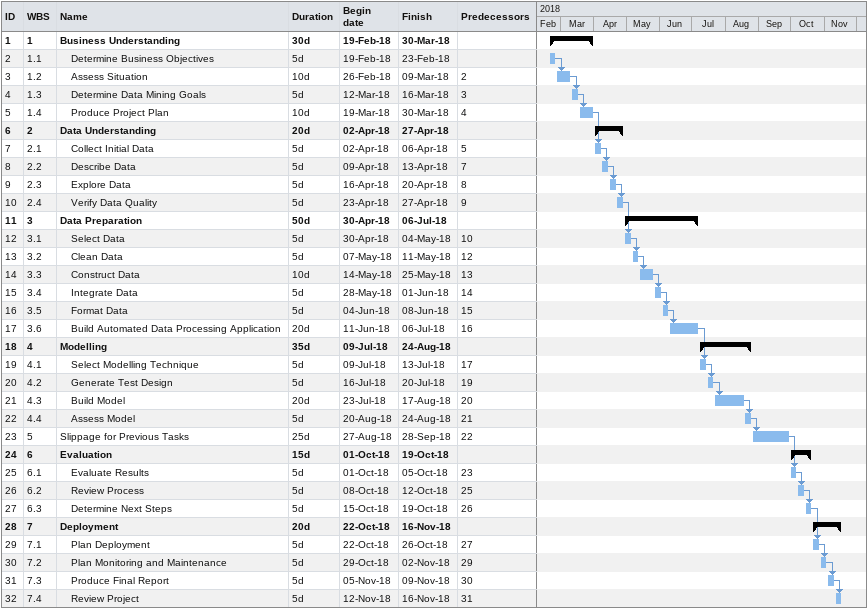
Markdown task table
| ID | WBS | Task | Duration | Start | Finish | Predecessors |
|---|---|---|---|---|---|---|
| 1 | 1 | **Business Understanding** | 30d | 2018-02-19 | 2018-03-30 |  |
| 2 | 1.1 | Determine Business Objectives | 5d | 2018-02-19 | 2018-02-23 |  |
| 3 | 1.2 | Assess Situation | 10d | 2018-02-26 | 2018-03-09 | 2 |
| 4 | 1.3 | Determine Data Mining Goals | 5d | 2018-03-12 | 2018-03-16 | 3 |
| 5 | 1.4 | Produce Project Plan | 10d | 2018-03-19 | 2018-03-30 | 4 |
| 6 | 2 | **Data Understanding** | 20d | 2018-04-02 | 2018-04-27 |  |
| 7 | 2.1 | Collect Initial Data | 5d | 2018-04-02 | 2018-04-06 | 5 |
| 8 | 2.2 | Describe Data | 5d | 2018-04-09 | 2018-04-13 | 7 |
| 9 | 2.3 | Explore Data | 5d | 2018-04-16 | 2018-04-20 | 8 |
| 10 | 2.4 | Verify Data Quality | 5d | 2018-04-23 | 2018-04-27 | 9 |
| 11 | 3 | **Data Preparation** | 50d | 2018-04-30 | 2018-07-06 |  |
| 12 | 3.1 | Select Data | 5d | 2018-04-30 | 2018-05-04 | 10 |
| 13 | 3.2 | Clean Data | 5d | 2018-05-07 | 2018-05-11 | 12 |
| 14 | 3.3 | Construct Data | 10d | 2018-05-14 | 2018-05-25 | 13 |
| 15 | 3.4 | Integrate Data | 5d | 2018-05-28 | 2018-06-01 | 14 |
| 16 | 3.5 | Format Data | 5d | 2018-06-04 | 2018-06-08 | 15 |
| 17 | 3.6 | Build Automated Data Processing Application | 20d | 2018-06-11 | 2018-07-06 | 16 |
| 18 | 4 | **Modelling** | 35d | 2018-07-09 | 2018-08-24 |  |
| 19 | 4.1 | Select Modelling Technique | 5d | 2018-07-09 | 2018-07-13 | 17 |
| 20 | 4.2 | Generate Test Design | 5d | 2018-07-16 | 2018-07-20 | 19 |
| 21 | 4.3 | Build Model | 20d | 2018-07-23 | 2018-08-17 | 20 |
| 22 | 4.4 | Assess Model | 5d | 2018-08-20 | 2018-08-24 | 21 |
| 23 | 5 | Slippage for Previous Tasks | 25d | 2018-08-27 | 2018-09-28 | 22 |
| 24 | 6 | **Evaluation** | 15d | 2018-10-01 | 2018-10-19 |  |
| 25 | 6.1 | Evaluate Results | 5d | 2018-10-01 | 2018-10-05 | 23 |
| 26 | 6.2 | Review Process | 5d | 2018-10-08 | 2018-10-12 | 25 |
| 27 | 6.3 | Determine Next Steps | 5d | 2018-10-15 | 2018-10-19 | 26 |
| 28 | 7 | **Deployment** | 20d | 2018-10-22 | 2018-11-16 |  |
| 29 | 7.1 | Plan Deployment | 5d | 2018-10-22 | 2018-10-26 | 27 |
| 30 | 7.2 | Plan Monitoring and Maintenance | 5d | 2018-10-29 | 2018-11-02 | 29 |
| 31 | 7.3 | Produce Final Report | 5d | 2018-11-05 | 2018-11-09 | 30 |
| 32 | 7.4 | Review Project | 5d | 2018-11-12 | 2018-11-16 | 31 |
